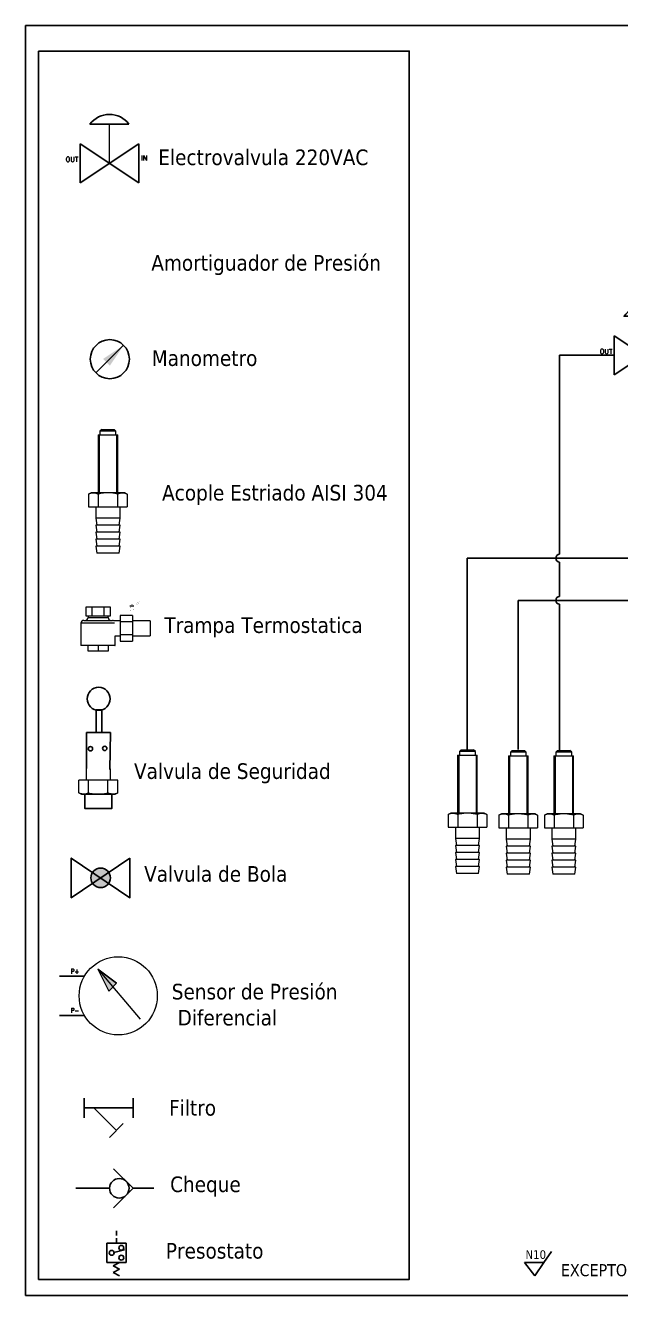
# Model space of a CAD drawing. Header units: millimetres. Extents: x 15 to 265, y 10 to 205.
# Drawn here: x 15 to 106.4, y 10 to 205 of the extents above; entities that cross this region are included whole.
import ezdxf
from ezdxf.enums import TextEntityAlignment as Align

# ---------------------------------------------------------------- set-up
doc = ezdxf.new("R2010")
doc.units = ezdxf.units.MM
for name, color, linetype in [('CONTORNO', 179, 'Continuous'), ('DESC', 250, 'Continuous'), ('SYMS', 7, 'Continuous'), ('TERMS', 123, 'Continuous'), ('WIRES', 7, 'Continuous')]:
    doc.layers.add(name, color=color, linetype=linetype)
doc.styles.add('SLDTEXTSTYLE0', font='tahoma.ttf')
doc.styles.get("Standard").update_dxf_attribs({"font": 'tahoma.ttf'})
doc.styles.add('WD', font='romans.shx')

# ---------------------------------------------------------------- blocks, each defined once
blk = doc.blocks.new('HGVA1_DIAPHRAGM_VALVE2')
at = {"color": 7, "linetype": 'Continuous', "lineweight": 0, "ltscale": 3.2258}
for p, q in [((-0.25, 0.5), (0.25, 0.5)), ((0, 0), (0, 0.5))]:
    blk.add_line(p, q, dxfattribs=at)
for p, q in [((-0.375, -0.25), (-0.375, 0.25)), ((-0.375, -0.25), (0.375, 0.25)), ((-0.375, 0.25), (0.375, -0.25)), ((0.375, -0.25), (0.375, 0.25))]:
    blk.add_line(p, q)
at = {"ltscale": 25.4, "flags": 128}
blk.add_lwpolyline([(0.25, 0.5, 0.5), (-0.25, 0.5)], format="xyb", close=True, dxfattribs=at)
at = {"style": 'WD', "flags": 1}
for tag, p in [('INST', (-0.469, 0.748)), ('LOC', (-0.469, 0.587)), ('TAG1', (-0.469, 0.378))]:
    blk.add_attdef(tag, text='', height=0.125, dxfattribs=at).set_placement(p, align=Align.RIGHT)
at = {"style": 'WD'}
blk.add_attdef('XREF', text='', height=0.0625, rotation=0.0625, dxfattribs=at).set_placement((0.518, 0.271), align=Align.TOP_CENTER)
blk.add_attdef('TERM01', text='', height=0.0625, dxfattribs=at).set_placement((-0.399, 0.018), align=Align.RIGHT)
for tag, p, height in [('X4TERM01', (-0.375, 0), 0.005), ('X1TERM02', (0.375, 0), 0.005), ('TERM02', (0.406, 0.036), 0.0625), ('RATING1', (0.388, -0.162), 0.125), ('DESC1', (0.388, -0.378), 0.125), ('DESC2', (0.388, -0.562), 0.125), ('DESC3', (0.388, -0.752), 0.125), ('WDTAGALT', (0.388, -0.907), 0.125)]:
    blk.add_attdef(tag, p, '', height=height, dxfattribs=at)
at = {"style": 'WD', "flags": 1}
for tag, p in [('WDTYPE', (-0.154, -0.127)), ('FAMILY', (-0.143, -0.17)), ('CAT', (-0.143, -0.215)), ('MFG', (-0.141, -0.246)), ('ASSYCODE', (-0.113, -0.275))]:
    blk.add_attdef(tag, text='', height=0.01, dxfattribs=at).set_placement(p, align=Align.CENTER)
blk = doc.blocks.new('Acople Estriado')
at = {"color": 7, "linetype": 'Continuous', "lineweight": 15}
for p, q in [((6.78, 5.633), (6.78, 5.138)), ((6.78, 5.633), (6.947, 5.633)), ((6.811, 5.678), (6.796, 5.663)), ((6.796, 5.663), (6.796, 5.633)), ((6.931, 5.663), (6.796, 5.663)), ((6.811, 5.678), (6.916, 5.678)), ((6.931, 5.663), (6.916, 5.678)), ((6.931, 5.633), (6.931, 5.663)), ((6.947, 5.138), (6.947, 5.633)), ((6.721, 5.138), (6.699, 5.126)), ((6.699, 5.126), (6.699, 5.019)), ((6.74, 5.138), (6.721, 5.138)), ((6.864, 5.138), (6.74, 5.138)), ((6.781, 5.126), (6.781, 5.019)), ((6.988, 5.138), (6.864, 5.138)), ((6.946, 5.126), (6.946, 5.019)), ((7.007, 5.138), (6.988, 5.138)), ((7.029, 5.126), (7.007, 5.138)), ((7.029, 5.126), (7.029, 5.019)), ((6.699, 5.019), (6.781, 5.019)), ((6.761, 5.019), (6.761, 4.922)), ((6.781, 5.019), (6.946, 5.019)), ((6.946, 5.019), (7.029, 5.019)), ((6.967, 4.922), (6.967, 5.019)), ((6.761, 4.922), (6.769, 4.862)), ((6.864, 4.922), (6.761, 4.922)), ((6.967, 4.922), (6.864, 4.922)), ((6.959, 4.862), (6.967, 4.922)), ((6.761, 4.862), (6.769, 4.802)), ((6.864, 4.862), (6.761, 4.862)), ((6.761, 4.802), (6.769, 4.742)), ((6.864, 4.802), (6.761, 4.802)), ((6.967, 4.862), (6.864, 4.862)), ((6.967, 4.802), (6.864, 4.802)), ((6.959, 4.802), (6.967, 4.862)), ((6.959, 4.742), (6.967, 4.802)), ((6.761, 4.742), (6.769, 4.682)), ((6.864, 4.742), (6.761, 4.742)), ((6.761, 4.682), (6.769, 4.622)), ((6.864, 4.682), (6.761, 4.682)), ((6.967, 4.742), (6.864, 4.742)), ((6.967, 4.682), (6.864, 4.682)), ((6.959, 4.682), (6.967, 4.742)), ((6.959, 4.622), (6.967, 4.682)), ((6.864, 4.622), (6.769, 4.622)), ((6.959, 4.622), (6.864, 4.622))]:
    blk.add_line(p, q, dxfattribs=at)
at = {"color": 7, "linetype": 'Continuous', "lineweight": 0}
for p, q in [((6.79, 5.633), (6.79, 5.138)), ((6.938, 5.633), (6.938, 5.138))]:
    blk.add_line(p, q, dxfattribs=at)
at = {"color": 7, "linetype": 'Continuous', "lineweight": 15}
for points, knots in [([(6.699, 5.126), (6.706, 5.13), (6.712, 5.133), (6.726, 5.137), (6.733, 5.138), (6.74, 5.138)], [0, 0, 0, 0, 0.5, 0.5, 1, 1, 1, 1]), ([(6.74, 5.138), (6.744, 5.138), (6.747, 5.138), (6.754, 5.137), (6.757, 5.136), (6.768, 5.133), (6.775, 5.13), (6.781, 5.126)], [0, 0, 0, 0, 0.25, 0.25, 0.5, 0.5, 1, 1, 1, 1]), ([(6.864, 5.138), (6.85, 5.138), (6.836, 5.137), (6.808, 5.133), (6.795, 5.13), (6.781, 5.126)], [0, 0, 0, 0, 0.5, 0.5, 1, 1, 1, 1]), ([(6.946, 5.126), (6.933, 5.13), (6.919, 5.133), (6.892, 5.137), (6.878, 5.138), (6.864, 5.138)], [0, 0, 0, 0, 0.5, 0.5, 1, 1, 1, 1]), ([(6.946, 5.126), (6.953, 5.13), (6.96, 5.133), (6.974, 5.137), (6.981, 5.138), (6.988, 5.138)], [0, 0, 0, 0, 0.5, 0.5, 1, 1, 1, 1]), ([(6.988, 5.138), (6.991, 5.138), (6.995, 5.138), (7.002, 5.137), (7.005, 5.136), (7.015, 5.133), (7.022, 5.13), (7.029, 5.126)], [0, 0, 0, 0, 0.25, 0.25, 0.5, 0.5, 1, 1, 1, 1])]:
    blk.add_open_spline(points, degree=3, knots=knots, dxfattribs=at)
blk = doc.blocks.new('HME1_PRESS_M')
blk.add_line((0.0361, -0.0879), (0.2129, 0.0889))
blk.add_circle((0.125, 0), 0.125)
blk.add_solid([(0.0821, 0.0015), (0.1255, -0.0419), (0.2129, 0.0889)])
at = {"style": 'WD', "width": 0.7}
for tag, p in [('INST', (0.125, 0.5)), ('LOC', (0.125, 0.3438)), ('TAG1', (0.125, 0.1875)), ('DESC1', (0.125, -0.3438)), ('DESC2', (0.125, -0.5)), ('DESC3', (0.125, -0.6562)), ('WDTAGALT', (0.125, -0.8125))]:
    blk.add_attdef(tag, text='', height=0.125, dxfattribs=at).set_placement(p, align=Align.CENTER)
blk.add_attdef('TERM01', text='', height=0.0625, dxfattribs=at).set_placement((-0.0322, 0.0313), align=Align.RIGHT)
for tag, p, height in [('TERM02', (0.2803, 0.0313), 0.0625), ('RATING1', (0.2812, -0.1875), 0.125)]:
    blk.add_attdef(tag, p, '', height=height, dxfattribs=at)
at = {"style": 'WD'}
for tag, p, height, flags in [('X4TERM01', (0, 0), 0.005, 1), ('WDTYPE', (0.0625, 0.0625), 0.01, 1), ('WDBLKNAM', (0.1342, 0.0008), 0.01, 9), ('X1TERM02', (0.248, 0), 0.005, 1), ('FAMILY', (0.1303, -0.0348), 0.01, 9)]:
    blk.add_attdef(tag, p, '', height=height, dxfattribs=dict(at, flags=flags))
blk.add_attdef('XREF', text='', height=0.0625, dxfattribs=at).set_placement((-0.0312, -0.125), align=Align.RIGHT)
at = {"linetype": 'Continuous', "style": 'WD', "flags": 9}
for tag, p in [('MFG', (0.1283, -0.0855)), ('CAT', (0.1303, -0.066)), ('ASSYCODE', (0.1305, -0.1028))]:
    blk.add_attdef(tag, p, '', height=0.01, dxfattribs=at)
blk = doc.blocks.new('Trampo')
for points in [[(117.18, 260.47), (116.16, 260.47), (116.16, 260.53), (116.64, 260.53), (116.64, 263.49), (116.17, 263.03), (116.12, 263.08), (116.65, 263.61), (116.7, 263.61), (116.7, 260.53), (117.18, 260.53)], [(119.73, 262.17), (119, 260.7), (118.92, 260.75), (119.65, 262.2)], [(120.48, 262.17), (119.73, 260.7), (119.65, 260.75), (120.39, 262.2)], [(117.75, 258.35), (117.2, 257.8), (116.17, 257.8), (115.68, 257.31), (115.68, 256.33), (117.7, 256.33), (117.7, 256.27), (115.61, 256.27), (115.61, 257.34), (116.16, 257.87), (117.18, 257.87), (117.66, 258.37), (117.66, 258.86), (117.18, 259.34), (116.17, 259.34), (115.68, 258.85), (115.63, 258.9), (116.16, 259.43), (117.2, 259.43), (117.75, 258.88)]]:
    blk.add_hatch(color=7).paths.add_polyline_path(points)
at = {"color": 7, "linetype": 'Continuous', "lineweight": 15}
for points in [[(93.14, 259.47), (105.47, 259.47), (105.47, 254.69), (93.14, 254.69)], [(93.14, 254.69), (93.14, 259.47), (93.14, 259.47)], [(94.17, 254.69), (94.17, 253.97), (94.17, 253.97)], [(96.24, 254.69), (96.24, 259.47), (96.24, 259.47)], [(102.39, 254.69), (102.39, 259.47), (102.39, 259.47)], [(104.46, 253.97), (104.46, 254.69), (104.46, 254.69)], [(116.95, 255.02), (110.68, 255.02), (110.68, 241.9), (116.95, 241.9)], [(116.95, 255.02), (116.95, 241.9), (116.95, 241.9)], [(90.48, 251.05), (90.48, 239.82), (90.48, 239.82)], [(91.97, 252.49), (106.66, 252.49), (106.66, 252.49)], [(110.68, 252.31), (107.39, 252.31), (107.39, 252.31)], [(116.95, 251.77), (110.68, 251.77), (110.68, 251.77)], [(126.1, 252.31), (116.95, 252.31), (116.95, 252.31)], [(126.1, 252.31), (126.1, 244.62), (126.1, 244.62)], [(108.15, 239.82), (108.15, 244.62), (108.15, 244.62)], [(108.15, 244.62), (110.68, 244.62), (110.68, 244.62)], [(116.95, 245.16), (110.68, 245.16), (110.68, 245.16)], [(116.95, 244.62), (126.1, 244.62), (126.1, 244.62)], [(107.93, 239.65), (90.7, 239.65), (90.7, 239.65)], [(104.46, 239.65), (104.46, 236.73), (94.17, 236.73), (94.17, 239.65)], [(99.3, 239.65), (99.3, 236.73), (99.3, 236.73)]]:
    blk.add_lwpolyline(points, dxfattribs=at)
at = {"color": 7, "linetype": 'Continuous', "lineweight": 20}
blk.add_lwpolyline([(115.59, 259.99), (117.71, 259.99), (117.71, 259.99)], dxfattribs=at)
at = {"color": 8, "linetype": 'Continuous', "lineweight": 15}
for points in [[(107.64, 251.05), (90.48, 251.05), (90.48, 251.05)], [(94.17, 253.97), (104.46, 253.97), (104.46, 253.97)], [(90.48, 239.82), (108.15, 239.82), (108.15, 239.82)]]:
    blk.add_lwpolyline(points, dxfattribs=at)
at = {"color": 7, "linetype": 'Continuous', "lineweight": 15}
for points in [[(91.94, 252.53), (91.14, 252.53), (90.48, 251.88), (90.48, 251.07)], [(92.66, 252.53), (93.48, 252.53), (94.12, 253.19), (94.12, 254)], [(104.46, 254), (104.46, 253.19), (105.12, 252.53), (105.92, 252.53)], [(107.36, 252.34), (107.12, 252.46), (106.89, 252.53), (106.64, 252.53)], [(90.48, 239.85), (90.48, 239.74), (90.56, 239.65), (90.68, 239.65)], [(107.92, 239.65), (108.02, 239.65), (108.1, 239.74), (108.1, 239.85)]]:
    blk.add_open_spline(points, degree=3, dxfattribs=at)
blk = doc.blocks.new('Valvula Tipo Anillo')
for p, q in [((7.88, 11.213), (7.88, 11.519)), ((7.88, 11.519), (8.084, 11.519)), ((8.084, 11.519), (8.079, 11.203))]:
    blk.add_line(p, q)
at = {"color": 7, "linetype": 'Continuous', "lineweight": 15}
for p, q in [((7.878, 11.21), (7.878, 11.113)), ((8.084, 11.113), (8.084, 11.21)), ((7.816, 11.006), (7.816, 11.113)), ((7.898, 11.113), (7.816, 11.113)), ((7.898, 11.006), (7.898, 11.113)), ((8.063, 11.113), (7.898, 11.113)), ((8.063, 11.006), (8.063, 11.113)), ((8.146, 11.113), (8.063, 11.113)), ((8.146, 11.006), (8.146, 11.113)), ((7.816, 11.006), (7.838, 10.994)), ((7.838, 10.994), (7.857, 10.994)), ((7.857, 10.994), (7.981, 10.994)), ((7.981, 10.994), (8.105, 10.994)), ((8.105, 10.994), (8.124, 10.994)), ((8.124, 10.994), (8.146, 11.006))]:
    blk.add_line(p, q, dxfattribs=at)
for points in [[(7.962, 11.521), (8.01, 11.521), (8.01, 11.713), (7.962, 11.713)], [(8.097, 10.995), (8.097, 10.873), (7.867, 10.871), (7.867, 10.993)]]:
    blk.add_lwpolyline(points, close=True)
for centre, radius in [((7.984, 11.807), 0.0981), ((7.914, 11.381), 0.0185), ((8.035, 11.384), 0.0185)]:
    blk.add_circle(centre, radius)
for points, knots in [([(7.857, 10.994), (7.854, 10.994), (7.85, 10.994), (7.843, 10.995), (7.84, 10.996), (7.829, 10.999), (7.823, 11.002), (7.816, 11.006)], [0, 0, 0, 0, 0.25, 0.25, 0.5, 0.5, 1, 1, 1, 1]), ([(7.898, 11.006), (7.892, 11.002), (7.885, 10.999), (7.871, 10.995), (7.864, 10.994), (7.857, 10.994)], [0, 0, 0, 0, 0.5, 0.5, 1, 1, 1, 1]), ([(7.898, 11.006), (7.912, 11.002), (7.926, 10.999), (7.953, 10.995), (7.967, 10.994), (7.981, 10.994)], [0, 0, 0, 0, 0.5, 0.5, 1, 1, 1, 1]), ([(7.981, 10.994), (7.995, 10.994), (8.009, 10.995), (8.036, 10.999), (8.05, 11.002), (8.063, 11.006)], [0, 0, 0, 0, 0.5, 0.5, 1, 1, 1, 1]), ([(8.105, 10.994), (8.101, 10.994), (8.098, 10.994), (8.091, 10.995), (8.087, 10.996), (8.077, 10.999), (8.07, 11.002), (8.063, 11.006)], [0, 0, 0, 0, 0.25, 0.25, 0.5, 0.5, 1, 1, 1, 1]), ([(8.146, 11.006), (8.139, 11.002), (8.132, 10.999), (8.119, 10.995), (8.112, 10.994), (8.105, 10.994)], [0, 0, 0, 0, 0.5, 0.5, 1, 1, 1, 1])]:
    blk.add_open_spline(points, degree=3, knots=knots, dxfattribs=at)
blk = doc.blocks.new('HGVA1_BALL_VALVE')
h = blk.add_hatch(color=256)
edge = h.paths.add_edge_path()
edge.add_arc((0, 0), 0.125, 0, 360)
at = {"ltscale": 3.2258}
for p, q in [((-0.375, 0.254), (0.375, -0.254)), ((-0.375, -0.254), (0.375, 0.254)), ((-0.375, 0.254), (-0.375, -0.254)), ((0.375, 0.254), (0.375, -0.254))]:
    blk.add_line(p, q, dxfattribs=at)
at = {"ltscale": 25.4, "flags": 128}
blk.add_lwpolyline([(0.375, 0.254), (0.375, -0.254), (-0.375, 0.254), (-0.375, -0.254)], close=True, dxfattribs=at)
at = {"ltscale": 3.2258}
blk.add_circle((0, 0), 0.125, dxfattribs=at)
at = {"ltscale": 25.4}
blk.add_circle((0, 0), 0.125, dxfattribs=at)
at = {"style": 'WD', "flags": 1}
for tag, height, p in [('INST', 0.125, (0.028, 0.678)), ('LOC', 0.125, (0.011, 0.516)), ('TAG1', 0.125, (0, 0.307)), ('FAMILY', 0.01, (-0.482, -0.121)), ('WDTYPE', 0.01, (-0.475, -0.062)), ('CAT', 0.01, (-0.482, -0.165)), ('MFG', 0.01, (-0.481, -0.197)), ('ASSYCODE', 0.01, (-0.453, -0.226))]:
    blk.add_attdef(tag, text='', height=height, dxfattribs=at).set_placement(p, align=Align.CENTER)
at = {"style": 'WD'}
blk.add_attdef('XREF', text='', height=0.0625, rotation=0.0625, dxfattribs=at).set_placement((0.541, 0.293), align=Align.TOP_CENTER)
blk.add_attdef('TERM01', text='', height=0.0625, dxfattribs=at).set_placement((-0.399, 0.018), align=Align.RIGHT)
for tag, p, height in [('X4TERM01', (-0.375, 0), 0.005), ('X8TERM02', (0, 0), 0.005), ('TERM02', (0.052, -0.037), 0.0625), ('X1TERM03', (0.375, 0), 0.005), ('TERM03', (0.406, 0.036), 0.0625), ('RATING1', (0.409, -0.162), 0.125), ('DESC1', (0.409, -0.341), 0.125), ('DESC2', (0.409, -0.525), 0.125), ('DESC3', (0.409, -0.715), 0.125), ('WDTAGALT', (0.409, -0.873), 0.125)]:
    blk.add_attdef(tag, p, '', height=height, dxfattribs=at)
blk = doc.blocks.new('HMT1_DIFFERENTIAL_PRESSURE_GAUGE')
blk.add_hatch(color=7).paths.add_polyline_path([(-0.26, 0.34), (-0.12, 0.06), (-0.02, 0.16)])
at = {"color": 7, "linetype": 'Continuous', "lineweight": 0, "ltscale": 645.15999}
for p, q in [((-0.26, 0.34), (0.28, -0.3)), ((-0.26, 0.34), (-0.12, 0.06)), ((-0.26, 0.34), (-0.02, 0.16)), ((-0.12, 0.06), (-0.02, 0.16))]:
    blk.add_line(p, q, dxfattribs=at)
for p, q in [((-0.437, 0.25), (-0.75, 0.25)), ((-0.437, -0.25), (-0.75, -0.25))]:
    blk.add_line(p, q)
at = {"color": 255, "linetype": 'Continuous', "lineweight": 0, "ltscale": 25.4, "flags": 128}
blk.add_lwpolyline([(-0.26, 0.34), (-0.12, 0.06), (-0.02, 0.16)], close=True, dxfattribs=at)
at = {"color": 7, "linetype": 'Continuous', "lineweight": 0, "ltscale": 645.15999}
blk.add_circle((0, 0), 0.5, dxfattribs=at)
at = {"style": 'WD', "width": 0.7}
for tag, p in [('INST', (-0.01, 0.781)), ('LOC', (-0.01, 0.656)), ('TAG1', (-0.01, 0.531)), ('DESC1', (0.021, -0.625)), ('DESC2', (0.021, -0.75)), ('DESC3', (0.021, -0.875)), ('WDTAGALT', (0.021, -1))]:
    blk.add_attdef(tag, text='', height=0.0938, dxfattribs=at).set_placement(p, align=Align.CENTER)
for tag, p in [('TERM01', (-0.5, 0.281)), ('TERM02', (-0.5, -0.219))]:
    blk.add_attdef(tag, text='', height=0.0625, dxfattribs=at).set_placement(p, align=Align.RIGHT)
at = {"style": 'WD'}
for tag, p, height, flags in [('X4TERM01', (-0.75, 0.25), 0.005, 1), ('X1TERM03', (0.5, 0), 0.005, 1), ('FAMILY', (-0.208, -0.062), 0.01, 9), ('X4TERM02', (-0.75, -0.25), 0.005, 1), ('WDBLKNAM', (-0.209, -0.188), 0.01, 9)]:
    blk.add_attdef(tag, p, '', height=height, dxfattribs=dict(at, flags=flags))
at = {"style": 'WD', "width": 0.7}
for tag, p, height in [('TERM03', (0.531, 0.031), 0.0625), ('RATING1', (0.469, -0.375), 0.0938)]:
    blk.add_attdef(tag, p, '', height=height, dxfattribs=at)
at = {"linetype": 'Continuous', "style": 'WD', "flags": 9}
for tag, p in [('ASSYCODE', (-0.208, -0.156)), ('CAT', (-0.208, -0.094)), ('MFG', (-0.208, -0.125))]:
    blk.add_attdef(tag, p, '', height=0.01, dxfattribs=at)
at = {"flags": 1}
blk.add_attdef('WDTYPE', (-0.219, -0.25), '', height=0.01, dxfattribs=at)
at = {"style": 'WD'}
blk.add_attdef('XREF', text='', height=0.0625, dxfattribs=at).set_placement((-0.438, -0.406), align=Align.RIGHT)
blk = doc.blocks.new('HST1_STRAINER_Y_TYPE')
at = {"ltscale": 3.2258}
for p, q in [((0, 0.125), (0, -0.125)), ((0.625, 0.125), (0.625, -0.125)), ((0, 0), (0.625, 0)), ((0.125, 0), (0.412, -0.287)), ((0.324, -0.376), (0.501, -0.199))]:
    blk.add_line(p, q, dxfattribs=at)
at = {"style": 'WD', "flags": 1}
for tag, height, p in [('INST', 0.125, (0.33, 0.71)), ('LOC', 0.125, (0.306, 0.549)), ('TAG1', 0.125, (0.324, 0.34)), ('FAMILY', 0.01, (1.09, 0.044)), ('CAT', 0.01, (1.09, -0.001)), ('WDTYPE', 0.01, (1.102, -0.093)), ('MFG', 0.01, (1.092, -0.032)), ('ASSYCODE', 0.01, (1.12, -0.061))]:
    blk.add_attdef(tag, text='', height=height, dxfattribs=at).set_placement(p, align=Align.CENTER)
at = {"style": 'WD'}
for tag, height, p in [('WDTAGALT', 0.125, (0.035, 0.2)), ('TERM01', 0.0625, (-0.024, 0.018))]:
    blk.add_attdef(tag, text='', height=height, dxfattribs=at).set_placement(p, align=Align.RIGHT)
for tag, p, height in [('RATING1', (0.6, 0.18), 0.125), ('X4TERM01', (0, 0), 0.005), ('X1TERM03', (0.625, 0), 0.005), ('TERM03', (0.632, 0.013), 0.0625), ('DESC1', (-0.666, -0.258), 0.125), ('DESC2', (-0.666, -0.442), 0.125), ('X8TERM02', (0.412, -0.287), 0.005), ('TERM02', (0.447, -0.365), 0.0625), ('DESC3', (-0.666, -0.632), 0.125)]:
    blk.add_attdef(tag, p, '', height=height, dxfattribs=at)
blk.add_attdef('XREF', text='', height=0.0625, rotation=0.0625, dxfattribs=at).set_placement((0.649, -0.434), align=Align.TOP_CENTER)
blk = doc.blocks.new('HCK1_CHK_VAL_1')
for p, q in [((0.2414, 0.125), (0.3664, 0)), ((0.2155, 0), (0, 0)), ((0.3664, 0), (0.2414, -0.125)), ((0.5, 0), (0.3664, 0))]:
    blk.add_line(p, q)
blk.add_circle((0.278, 0), 0.0625)
at = {"style": 'WD', "width": 0.7}
for tag, p in [('INST', (0.2202, 0.4062)), ('LOC', (0.2202, 0.2812)), ('TAG1', (0.2202, 0.1562)), ('DESC1', (0.2031, -0.2691)), ('DESC2', (0.214, -0.3863)), ('DESC3', (0.214, -0.5035)), ('WDTAGALT', (0.214, -0.625))]:
    blk.add_attdef(tag, text='', height=0.0938, dxfattribs=at).set_placement(p, align=Align.CENTER)
at = {"flags": 1}
blk.add_attdef('WDTYPE', (0.3438, 0.125), '', height=0.01, dxfattribs=at)
at = {"style": 'WD'}
for tag, p, height, flags in [('X4TERM01', (0, 0), 0.00375, 1), ('X1TERM02', (0.5, 0), 0.00375, 1), ('FAMILY', (0.0636, -0.0313), 0.0075, 9), ('WDBLKNAM', (0.0631, -0.1525), 0.01, 9)]:
    blk.add_attdef(tag, p, '', height=height, dxfattribs=dict(at, flags=flags))
at = {"style": 'WD', "width": 0.7}
blk.add_attdef('TERM01', text='', height=0.0469, dxfattribs=at).set_placement((0.1875, 0.0312), align=Align.RIGHT)
for tag, p, height in [('TERM02', (0.375, 0.0312), 0.0469), ('RATING1', (0.3765, -0.1563), 0.0938)]:
    blk.add_attdef(tag, p, '', height=height, dxfattribs=at)
at = {"style": 'WD'}
blk.add_attdef('XREF', text='', height=0.0625, dxfattribs=at).set_placement((0.0327, -0.0938), align=Align.RIGHT)
at = {"linetype": 'Continuous', "style": 'WD', "flags": 9}
for tag, p in [('CAT', (0.0636, -0.0625)), ('ASSYCODE', (0.0636, -0.125)), ('MFG', (0.0636, -0.0938))]:
    blk.add_attdef(tag, p, '', height=0.0075, dxfattribs=at)
blk = doc.blocks.new('HVL1_PRESS_SW')
for p, q in [((0.094, 0.222), (0.094, 0.282)), ((0.094, 0.125), (0.094, 0.188)), ((-0.031, -0.126), (-0.031, 0.125)), ((-0.031, 0.125), (0.219, 0.125)), ((0.061, 0.005), (0.198, 0.04)), ((0.219, 0.125), (0.219, -0.126)), ((0.219, -0.126), (-0.031, -0.126)), ((0.135, -0.126), (0.052, -0.167)), ((0.052, -0.167), (0.135, -0.209)), ((0.135, -0.209), (0.052, -0.251)), ((0.052, -0.251), (0.135, -0.293))]:
    blk.add_line(p, q)
for centre in [(0.032, 0), (0.156, 0.063), (0.156, -0.063)]:
    blk.add_circle(centre, 0.0314)
at = {"style": 'WD', "width": 0.7}
for tag, height, p in [('INST', 0.125, (-0.062, 0.5)), ('LOC', 0.125, (-0.062, 0.344)), ('TAG1', 0.125, (-0.062, 0.188)), ('TERM01', 0.0625, (-0.062, 0.031)), ('DESC1', 0.125, (-0.062, -0.281)), ('RATING1', 0.125, (0.775, -0.281)), ('DESC2', 0.125, (-0.062, -0.438)), ('DESC3', 0.125, (-0.062, -0.594)), ('WDTAGALT', 0.125, (-0.062, -0.75))]:
    blk.add_attdef(tag, text='', height=height, dxfattribs=at).set_placement(p, align=Align.RIGHT)
at = {"style": 'WD'}
for tag, p, height, flags in [('WDBLKNAM', (0.405, 0.344), 0.01, 9), ('X2TERM04', (0.094, 0.281), 0.005, 1), ('FAMILY', (0.406, 0.312), 0.01, 9), ('X4TERM01', (0, 0), 0.005, 1), ('WDTYPE', (0.062, 0.062), 0.01, 1), ('X1TERM02', (0.187, 0.063), 0.005, 1), ('X1TERM03', (0.187, -0.063), 0.005, 1)]:
    blk.add_attdef(tag, p, '', height=height, dxfattribs=dict(at, flags=flags))
at = {"style": 'WD', "width": 0.7}
for tag, p in [('TERM04', (0.125, 0.25)), ('TERM02', (0.25, 0.094)), ('TERM03', (0.25, -0.031))]:
    blk.add_attdef(tag, p, '', height=0.0625, dxfattribs=at)
at = {"linetype": 'Continuous', "style": 'WD', "flags": 9}
for tag, p in [('ASSYCODE', (0.406, 0.219)), ('CAT', (0.406, 0.281)), ('MFG', (0.406, 0.25))]:
    blk.add_attdef(tag, p, '', height=0.01, dxfattribs=at)
at = {"style": 'WD'}
blk.add_attdef('XREF', (0.281, -0.375), '', height=0.0625, dxfattribs=at)
at = {"style": 'WD', "width": 0.7}
blk.add_attdef('TERM05', text='', height=0.0625, dxfattribs=at).set_placement((0.125, -0.406), align=Align.CENTER)

msp = doc.modelspace()

# ---------------------------------------------------------------- linework, layer by layer
at = {"color": 7, "linetype": 'Continuous'}
for p, q in [((265, 205), (15, 205)), ((15, 205), (15, 10)), ((15, 10), (265, 10))]:
    msp.add_line(p, q, dxfattribs=at)
msp.add_lwpolyline([(17.02, 201.06), (73.94, 201.06), (73.94, 12.48), (17.02, 12.48)], close=True)
at = {"layer": 'CONTORNO'}
for p, q in [((94.61, 15.07), (95.78, 16.79)), ((91.62, 15.07), (93.19, 13.01)), ((94.61, 15.07), (91.62, 15.07)), ((93.19, 13.01), (94.61, 15.07))]:
    msp.add_line(p, q, dxfattribs=at)
at = {"layer": 'WIRES'}
for p, q in [((105.4, 154.35), (97.02, 154.35)), ((97.02, 154.35), (97.02, 123.8)), ((145.19, 123.2), (82.83, 123.2)), ((82.83, 123.2), (82.83, 93.83)), ((97.02, 122.6), (97.02, 117.33)), ((156.51, 116.73), (90.66, 116.73)), ((90.66, 116.73), (90.66, 93.83)), ((97.02, 116.13), (97.02, 93.67))]:
    msp.add_line(p, q, dxfattribs=at)
for centre in [(97.02, 123.2), (97.02, 116.73)]:
    msp.add_arc(centre, 0.6, 90, 270, dxfattribs=at)

# ---------------------------------------------------------------- block references
for name, p, xscale, yscale, zscale in [('Acople Estriado', (-95.88, 40.77), 18, 18, 18), ('Trampo', (-3.51, 38.2), 0.2988, 0.2988, 0.2988), ('Valvula Tipo Anillo', (-117.46, -110.91), 18, 18, 18), ('Acople Estriado', (-40.68, -8.42), 18, 18, 18), ('Acople Estriado', (-32.88, -8.52), 18, 18, 18), ('Acople Estriado', (-25.89, -8.52), 18, 18, 18)]:
    msp.add_blockref(name, p, dxfattribs=dict(xscale=xscale, yscale=yscale, zscale=zscale))
at = {"layer": 'SYMS'}
ref = msp.add_blockref('HGVA1_DIAPHRAGM_VALVE2', (27.9, 183.84), dxfattribs=dict(at, xscale=12, yscale=12, zscale=12))
ref.add_attrib('TERM01', 'OUT', dxfattribs={"layer": 'TERMS', "height": 0.75, "style": 'WD'}).set_placement((23.11, 184.06), align=Align.RIGHT)
ref.add_attrib('TERM02', 'IN', (32.77, 184.27), dxfattribs={"layer": 'TERMS', "height": 0.75, "style": 'WD'})
ref = msp.add_blockref('HGVA1_DIAPHRAGM_VALVE2', (109.9, 154.35), dxfattribs=dict(at, xscale=12, yscale=12, zscale=12))
ref.add_attrib('DESC1', 'EV ', (114.56, 149.81), dxfattribs={"layer": 'DESC', "height": 1.5, "style": 'WD'})
ref.add_attrib('DESC2', 'DESFOGUE', (114.56, 147.6), dxfattribs={"layer": 'DESC', "height": 1.5, "style": 'WD'})
ref.add_attrib('TERM01', 'OUT', dxfattribs={"layer": 'TERMS', "height": 0.75, "style": 'WD'}).set_placement((105.11, 154.57), align=Align.RIGHT)
ref.add_attrib('TERM02', 'IN', (114.78, 154.78), dxfattribs={"layer": 'TERMS', "height": 0.75, "style": 'WD'})
for name, p, xscale, yscale, zscale in [('HME1_PRESS_M', (24.96, 153.76), 24, 24, 24), ('HGVA1_BALL_VALVE', (26.55, 74.13), 12, 12, 12), ('HST1_STRAINER_Y_TYPE', (24.02, 38.8), 12, 12, 12), ('HCK1_CHK_VAL_1', (22.74, 26.48), 24, 24, 24), ('HVL1_PRESS_SW', (27.85, 16.57), 12, 12, 12)]:
    msp.add_blockref(name, p, dxfattribs=dict(at, xscale=xscale, yscale=yscale, zscale=zscale))
ref = msp.add_blockref('HMT1_DIFFERENTIAL_PRESSURE_GAUGE', (29.25, 56.02), dxfattribs=dict(at, xscale=12, yscale=12, zscale=12))
ref.add_attrib('TERM02', 'P-', dxfattribs={"layer": 'TERMS', "height": 0.75, "style": 'WD', "width": 0.7}).set_placement((23.25, 53.4), align=Align.RIGHT)
ref.add_attrib('TERM01', 'P+', dxfattribs={"layer": 'TERMS', "height": 0.75, "style": 'WD', "width": 0.7}).set_placement((23.25, 59.4), align=Align.RIGHT)

# ---------------------------------------------------------------- texts
at = {"char_height": 2.4, "attachment_point": 1}
for s, insert in [('\\A1;Electrovalvula 220VAC', (35.41, 185.95)), ('\\A1;Amortiguador de Presión', (34.33, 169.75)), ('\\A1;Manometro', (34.4, 155.12)), ('\\A1;Acople Estriado AISI 304', (35.98, 134.46)), ('\\A1;Trampa Termostatica', (36.33, 114.13)), ('\\A1;Valvula de Seguridad', (31.67, 91.72)), ('\\A1;Valvula de Bola', (33.23, 75.93)), ('\\A1;Sensor de Presión\\P Diferencial', (37.47, 57.87)), ('\\A1;Filtro', (37.06, 40.03)), ('\\A1;Cheque', (37.22, 28.29)), ('\\A1;Presostato', (36.56, 18.08))]:
    msp.add_mtext_dynamic_manual_height_columns(s, width=44.8708, gutter_width=1, heights=[0], dxfattribs=dict(at, insert=insert))
at = {"layer": 'CONTORNO', "insert": (91.78, 16.96), "char_height": 1.323, "attachment_point": 1, "style": 'SLDTEXTSTYLE0'}
msp.add_mtext('N10', dxfattribs=at)
at = {"layer": 'CONTORNO', "color": 7, "insert": (133, 14.83), "char_height": 1.8521, "attachment_point": 3, "style": 'SLDTEXTSTYLE0'}
msp.add_mtext('EXCEPTO INDICACION EN PLANO', dxfattribs=at)

doc.saveas('drawing.dxf')
